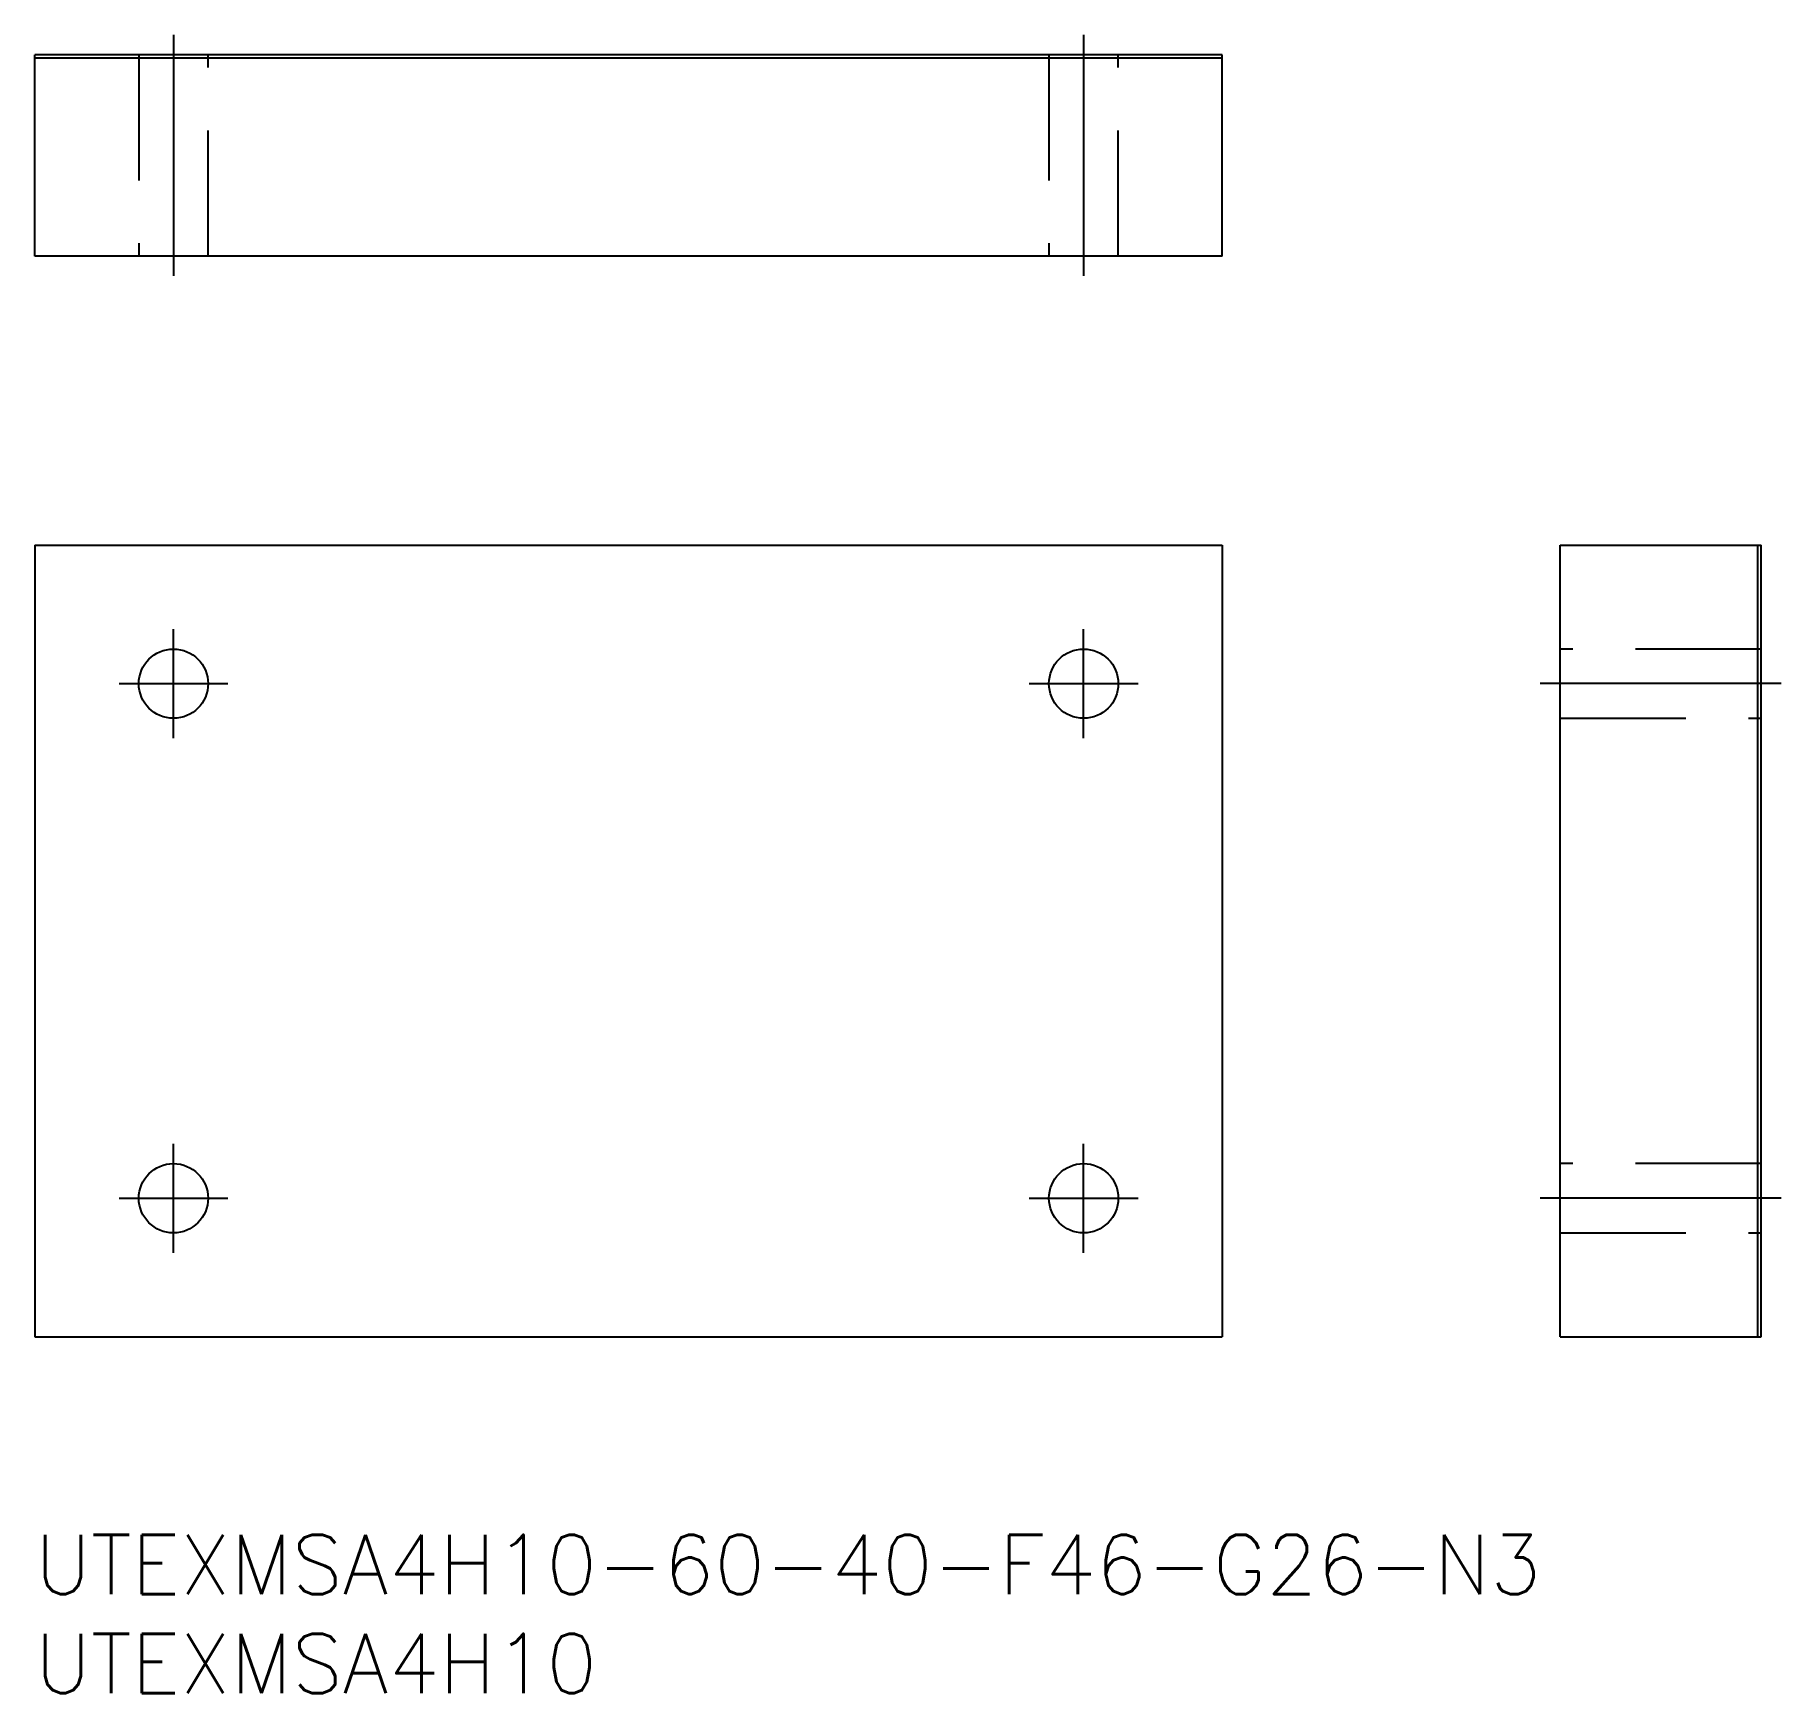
# Model space of a CAD drawing. Extents: x 0 to 88.2, y -8 to 75.8.
import ezdxf

# ---------------------------------------------------------------- set-up
doc = ezdxf.new("R2010")
doc.units = 0
doc.header["$LTSCALE"] = 0.5
doc.linetypes.add('CENTER', pattern=[50.8, 31.75, -6.35, 6.35, -6.35])
doc.linetypes.add('DASHED', pattern=[19.05, 12.7, -6.35])
for name, color, linetype in [('MSM_CENTER', 1, 'CENTER'), ('MSM_CONTINUOUS', 7, 'CONTINUOUS'), ('MSM_DASHED', 4, 'DASHED'), ('MSM_PART_NUMBER', 7, 'CONTINUOUS')]:
    doc.layers.add(name, color=color, linetype=linetype)
doc.styles.get("Standard").update_dxf_attribs({"font": 'txt.shx', "height": 1, "bigfont": 'bigfont.shx'})

# ---------------------------------------------------------------- blocks, each defined once
blk = doc.blocks.new('*U17')
at = {"layer": 'MSM_PART_NUMBER'}
blk.add_text('UTEXMSA4H10-60-40-F46-G26-N3', height=3, dxfattribs=at).set_placement((0, -3))
blk = doc.blocks.new('*U18')
at = {"layer": 'MSM_PART_NUMBER'}
blk.add_text('UTEXMSA4H10', height=3, dxfattribs=at).set_placement((0, -8))

msp = doc.modelspace()

# ---------------------------------------------------------------- linework, layer by layer
at = {"layer": 'MSM_CENTER'}
for p, q in [((7, 75.776), (7, 63.606)), ((53, 75.776), (53, 63.606)), ((7, 40.25), (7, 45.75)), ((53, 40.25), (53, 45.75)), ((4.25, 43), (9.75, 43)), ((50.25, 43), (55.75, 43)), ((88.249, 43), (76.079, 43)), ((7, 14.25), (7, 19.75)), ((53, 14.25), (53, 19.75)), ((4.25, 17), (9.75, 17)), ((50.25, 17), (55.75, 17)), ((88.249, 17), (76.079, 17))]:
    msp.add_line(p, q, dxfattribs=at)
at = {"layer": 'MSM_CONTINUOUS'}
for p, q in [((0, 64.606), (0, 74.776)), ((60, 74.776), (0, 74.776)), ((60, 74.606), (0, 74.606)), ((60, 64.606), (60, 74.776)), ((60, 64.606), (0, 64.606)), ((0, 50), (0, 10)), ((0, 50), (60, 50)), ((60, 50), (60, 10)), ((77.079, 50), (87.249, 50)), ((77.079, 10), (77.079, 50)), ((87.079, 10), (87.079, 50)), ((87.249, 10), (87.249, 50)), ((0, 10), (60, 10)), ((77.079, 10), (87.249, 10))]:
    msp.add_line(p, q, dxfattribs=at)
for centre in [(7, 43), (53, 43), (7, 17), (53, 17)]:
    msp.add_circle(centre, 1.75, dxfattribs=at)
at = {"layer": 'MSM_DASHED'}
for p, q in [((5.25, 74.776), (5.25, 64.606)), ((8.75, 64.606), (8.75, 74.776)), ((51.25, 74.776), (51.25, 64.606)), ((54.75, 64.606), (54.75, 74.776)), ((87.249, 44.75), (77.079, 44.75)), ((77.079, 41.25), (87.249, 41.25)), ((87.249, 18.75), (77.079, 18.75)), ((77.079, 15.25), (87.249, 15.25))]:
    msp.add_line(p, q, dxfattribs=at)

# ---------------------------------------------------------------- block references
at = {"layer": 'MSM_CONTINUOUS'}
for name in ['*U17', '*U18']:
    msp.add_blockref(name, (0, 0), dxfattribs=at)

doc.saveas('drawing.dxf')
